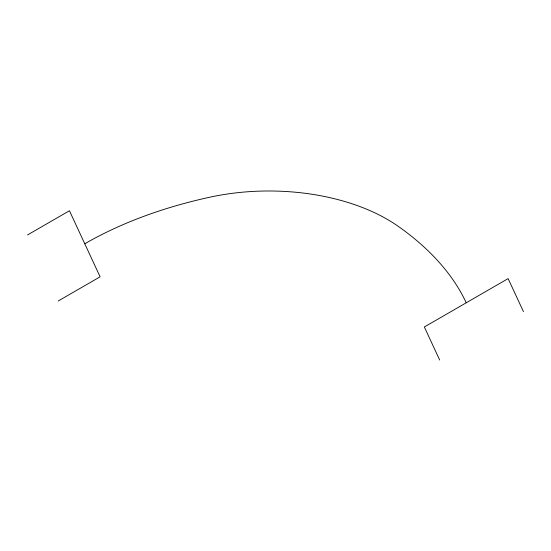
<?xml version="1.0" encoding="UTF-8"?>
<svg xmlns="http://www.w3.org/2000/svg" width="551" height="551" viewBox="0 0 551 551"><rect width="100%" height="100%" fill="white"/><g stroke="black" fill="none" stroke-linecap="round" stroke-linejoin="round"><path stroke-width="0.83" d="M27.55 234.926L69.44 210.744L100.103 276.816L58.213 300.998M523.45 311.639L508.118 278.606L424.346 326.977L439.677 360.01M84.771 243.776A352.902 203.746 0 0 1 209.814 197.203A167.352 96.618 0 0 1 398.277 226.358A352.902 203.746 0 0 1 466.229 302.788"/></g></svg>
